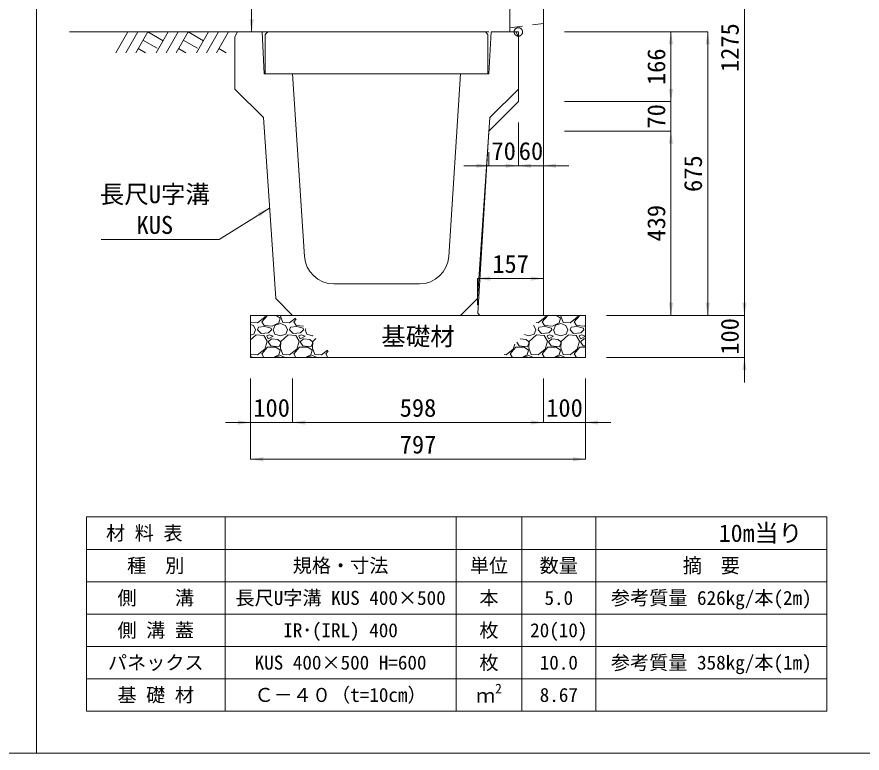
# Model space of a CAD drawing. Units: millimetres at full size, sheet at 1:40. Extents: x 206103 to 244503, y 883348 to 903496.
# Drawn here: x 213256 to 215269, y 883448 to 885201 of the extents above; entities that cross this region are included whole.
import ezdxf
from ezdxf.enums import TextEntityAlignment as Align

# ---------------------------------------------------------------- set-up
doc = ezdxf.new("R2010")
doc.units = ezdxf.units.MM
doc.header["$LTSCALE"] = 40
doc.header["$PDMODE"] = 32
doc.header["$PDSIZE"] = 20
doc.linetypes.add('USER1', pattern=[28.575, 19.05, -3.175, 3.175, -3.175])
doc.linetypes.add('USER2', pattern=[1.35, 0.75, -0.6])
for name, color, linetype, lineweight in [('0_2', 7, 'Continuous', 20), ('Defpoints_3', 8, 'Continuous', 0), ('パネックスKUS', 2, 'Continuous', 20), ('図枠', 5, 'Continuous', 13), ('基礎材', 7, 'Continuous', 15), ('寸法・材料表', 7, 'Continuous', 13), ('寸法線', 7, 'Continuous', 13), ('引出線', 4, 'Continuous', 13), ('本体', 2, 'Continuous', 13), ('補助線', 8, 'USER1', 13), ('ﾊｯﾁﾝｸﾞ', 7, 'Continuous', 5)]:
    doc.layers.add(name, color=color, linetype=linetype, lineweight=lineweight)
doc.layers.add('文字', color=7, linetype='Continuous')
doc.styles.add('ＭＳ ゴシック', font='')
doc.styles.add('ＭＳ Ｐゴシック', font='')
doc.styles.get('ＭＳ ゴシック').set_extended_font_data('MS Gothic')
doc.styles.get('ＭＳ Ｐゴシック').set_extended_font_data('MS PGothic')

# ---------------------------------------------------------------- blocks, each defined once
blk = doc.blocks.new('filled_arrow')
at = {"color": 0, "linetype": 'Continuous', "lineweight": -2}
blk.add_solid([(7.5, 1.25), (0, 0), (7.5, -1.25)], dxfattribs=at)

msp = doc.modelspace()

# ---------------------------------------------------------------- linework, layer by layer
at = {"layer": '0_2'}
msp.add_line((213781.21, 885165.37), (213381.21, 885165.37), dxfattribs=at)
at = {"layer": 'Defpoints_3'}
for p, q in [((213421.89, 884010.77), (215184.53, 884010.77)), ((213421.89, 884010.77), (213421.89, 883933.33)), ((213751.89, 884010.77), (213751.89, 883933.33)), ((214301.89, 884010.77), (214301.89, 883933.33)), ((214458.53, 884010.77), (214458.53, 883933.33)), ((214634.53, 884010.77), (214634.53, 883933.33)), ((215184.53, 884010.77), (215184.53, 883933.33))]:
    msp.add_line(p, q, dxfattribs=at)
at = {"layer": 'パネックスKUS'}
for p, q in [((214430.21, 885760.37), (214430.21, 885165.37)), ((214510.21, 884490.37), (214510.21, 885765.37)), ((214430.21, 885165.37), (214450.21, 885165.37)), ((214450.21, 885165.37), (214450.21, 884999.37)), ((214450.21, 884999.37), (214380.21, 884929.37)), ((214380.21, 884929.37), (214353.51, 884495.36)), ((214358.21, 884490.37), (214353.51, 884495.36)), ((214358.21, 884490.37), (214510.21, 884490.37))]:
    msp.add_line(p, q, dxfattribs=at)
at = {"layer": 'パネックスKUS', "linetype": 'USER2', "lineweight": 9}
msp.add_line((214430.21, 885175.37), (214510.21, 885185.37), dxfattribs=at)
at = {"layer": '図枠'}
for p, q in [((213303.21, 903148.33), (213303.21, 883448.33)), ((206103.21, 883448.33), (223303.21, 883448.33))]:
    msp.add_line(p, q, dxfattribs=at)
at = {"layer": '基礎材'}
for p, q in [((213812.71, 884490.37), (214610.09, 884490.37)), ((213812.71, 884490.37), (213812.71, 884390.37)), ((214610.09, 884490.37), (214610.09, 884390.37)), ((213812.71, 884390.37), (214610.09, 884390.37))]:
    msp.add_line(p, q, dxfattribs=at)
at = {"layer": '寸法・材料表'}
for p, q in [((213421.89, 883933.33), (215184.53, 883933.33)), ((213421.89, 883933.33), (213421.89, 883548.33)), ((213751.89, 883933.33), (213751.89, 883548.33)), ((214301.89, 883933.33), (214301.89, 883548.33)), ((214458.53, 883933.33), (214458.53, 883548.33)), ((214634.53, 883933.33), (214634.53, 883548.33)), ((215184.53, 883933.33), (215184.53, 883548.33)), ((213421.89, 883856.33), (215184.53, 883856.33)), ((213421.89, 883779.33), (215184.53, 883779.33)), ((213421.89, 883702.33), (215184.53, 883702.33)), ((213421.89, 883625.33), (215184.53, 883625.33)), ((213421.89, 883548.33), (215184.53, 883548.33))]:
    msp.add_line(p, q, dxfattribs=at)
at = {"layer": '寸法線'}
for p, q in [((213815.21, 885165.37), (213815.21, 885765.37)), ((214988.55, 884490.37), (214988.55, 885765.37)), ((214380.21, 885165.37), (213815.21, 885165.37)), ((214560.21, 885165.37), (214901.05, 885165.37)), ((214560.21, 885165.37), (214813.55, 885165.37)), ((214813.55, 885165.37), (214813.55, 884999.37)), ((214901.05, 885165.37), (214901.05, 884490.37)), ((214813.55, 885059.37), (214813.55, 884869.37)), ((214560.21, 884999.37), (214813.55, 884999.37)), ((214560.21, 884999.37), (214813.55, 884999.37)), ((214510.21, 884966.37), (214510.21, 884846.78)), ((214450.21, 884949.37), (214450.21, 884846.78)), ((214450.21, 884949.37), (214450.21, 884846.78)), ((214560.21, 884929.37), (214813.55, 884929.37)), ((214560.21, 884929.37), (214813.55, 884929.37)), ((214813.55, 884929.37), (214813.55, 884490.37)), ((214380.21, 884879.37), (214380.21, 884846.78)), ((214510.21, 884846.78), (214320.21, 884846.78)), ((214390.21, 884846.78), (214570.21, 884846.78)), ((214353.21, 884578.07), (214510.21, 884578.07)), ((214353.21, 884515.37), (214353.21, 884578.07)), ((214510.21, 884515.37), (214510.21, 884578.07)), ((214988.55, 884330.37), (214988.55, 884550.37)), ((214660.09, 884490.37), (214988.55, 884490.37)), ((214660.09, 884490.37), (214901.05, 884490.37)), ((214660.09, 884490.37), (214813.55, 884490.37)), ((214660.09, 884490.37), (214988.55, 884490.37)), ((214660.09, 884390.37), (214988.55, 884390.37)), ((213812.71, 884340.37), (213812.71, 884235.43)), ((213812.71, 884340.37), (213812.71, 884147.93)), ((213912.36, 884340.37), (213912.36, 884235.43)), ((213912.71, 884340.37), (213912.71, 884235.43)), ((214510.09, 884340.37), (214510.09, 884235.43)), ((214510.09, 884340.37), (214510.09, 884235.43)), ((214610.09, 884340.37), (214610.09, 884235.43)), ((214610.09, 884340.37), (214610.09, 884147.93)), ((213752.71, 884235.43), (213972.71, 884235.43)), ((213912.36, 884235.43), (214510.09, 884235.43)), ((214450.09, 884235.43), (214670.09, 884235.43)), ((214610.09, 884147.93), (213812.71, 884147.93))]:
    msp.add_line(p, q, dxfattribs=at)
at = {"layer": '引出線'}
msp.add_lwpolyline([(213857.9, 884745.93), (213737.69, 884671.48), (213456.85, 884671.48)], dxfattribs=at)
at = {"layer": '本体'}
for p, q in [((213775.21, 885153.37), (213781.21, 885165.37)), ((213775.21, 885153.37), (213775.21, 885029.37)), ((213781.21, 885165.37), (213840.21, 885165.37)), ((213840.21, 885165.37), (213845.21, 885065.37)), ((214385.21, 885165.37), (214380.21, 885065.37)), ((214385.21, 885165.37), (214444.21, 885165.37)), ((214450.21, 885153.37), (214444.21, 885165.37)), ((214450.21, 885153.37), (214450.21, 885029.37)), ((213845.21, 885065.37), (213912.71, 885065.37)), ((213912.71, 885065.37), (213940.95, 884630.83)), ((214312.71, 885065.37), (214284.46, 884630.83)), ((214312.71, 885065.37), (214380.21, 885065.37)), ((213775.21, 885029.37), (213843.21, 884961.37)), ((214450.21, 885029.37), (214382.21, 884961.37)), ((213843.21, 884961.37), (213872.58, 884530.49)), ((214382.21, 884961.37), (214352.83, 884530.49)), ((214010.8, 884565.37), (214214.61, 884565.37)), ((213912.71, 884490.37), (213872.58, 884530.49)), ((214312.71, 884490.37), (214352.83, 884530.49)), ((213912.71, 884490.37), (214312.71, 884490.37))]:
    msp.add_line(p, q, dxfattribs=at)
at = {"layer": '本体', "lineweight": 20}
msp.add_lwpolyline([(213847.71, 885065.37), (214377.71, 885065.37), (214377.71, 885159.37), (214371.71, 885165.37), (213853.71, 885165.37), (213847.71, 885159.37)], close=True, dxfattribs=at)
at = {"layer": '本体'}
for centre, start, end in [((214010.8, 884635.37), 183.71899, 270), ((214214.61, 884635.37), 270, 356.28101)]:
    msp.add_arc(centre, 70, start, end, dxfattribs=at)
at = {"layer": '補助線'}
msp.add_point((214450.21, 885165.37), dxfattribs=at)
at = {"layer": 'ﾊｯﾁﾝｸﾞ', "lineweight": 9}
for p, q in [((213520.65, 885165.37), (213492, 885115.75)), ((213544.27, 885165.37), (213515.62, 885115.75)), ((213567.89, 885165.37), (213539.24, 885115.75)), ((213567.89, 885165.37), (213604.46, 885144.26)), ((213616.65, 885165.37), (213588, 885115.75)), ((213640.27, 885165.37), (213611.62, 885115.75)), ((213663.89, 885165.37), (213635.24, 885115.75)), ((213663.89, 885165.37), (213700.46, 885144.26)), ((213712.65, 885165.37), (213684, 885115.75)), ((213736.27, 885165.37), (213707.62, 885115.75)), ((213759.89, 885165.37), (213731.24, 885115.75)), ((213556.47, 885145.58), (213589.88, 885126.29)), ((213652.47, 885145.58), (213685.88, 885126.29)), ((213545.05, 885125.8), (213562.46, 885115.75)), ((213641.05, 885125.8), (213658.46, 885115.75)), ((213737.05, 885125.8), (213754.46, 885115.75))]:
    msp.add_line(p, q, dxfattribs=at)
at = {"layer": 'ﾊｯﾁﾝｸﾞ'}
for p, q in [((213829.44, 884473.09), (213846.21, 884486.04)), ((213839.35, 884475.37), (213852.85, 884490.37)), ((213846.21, 884486.04), (213847.59, 884490.37)), ((213873.23, 884490.37), (213882.78, 884483.75)), ((213882.78, 884483.75), (213879.74, 884473.09)), ((213883.64, 884490.37), (213883.55, 884488.33)), ((213883.55, 884488.33), (213889.64, 884473.85)), ((213905.64, 884473.09), (213919.38, 884483.7)), ((214497.06, 884473.09), (214513.83, 884486.04)), ((214506.97, 884475.37), (214520.47, 884490.37)), ((214513.83, 884486.04), (214515.21, 884490.37)), ((214540.85, 884490.37), (214550.4, 884483.75)), ((214550.4, 884483.75), (214547.36, 884473.09)), ((214551.26, 884490.37), (214551.17, 884488.33)), ((214551.17, 884488.33), (214557.26, 884473.85)), ((214573.26, 884473.09), (214590.03, 884486.04)), ((214583.17, 884475.37), (214596.67, 884490.37)), ((214590.03, 884486.04), (214591.41, 884490.37)), ((213812.71, 884475.6), (213813.44, 884473.85)), ((213812.71, 884468.79), (213819.54, 884466.23)), ((213813.44, 884473.85), (213829.44, 884473.09)), ((213819.54, 884466.23), (213824.11, 884456.32)), ((213846.21, 884463.94), (213831.73, 884462.42)), ((213844.68, 884466.23), (213839.35, 884475.37)), ((213863.73, 884464.7), (213844.68, 884466.23)), ((213861.45, 884460.13), (213846.21, 884463.94)), ((213879.74, 884473.09), (213863.73, 884464.7)), ((213866.78, 884456.32), (213871.35, 884466.99)), ((213871.35, 884466.99), (213883.55, 884470.8)), ((213883.55, 884470.8), (213895.74, 884466.23)), ((213889.64, 884473.85), (213905.64, 884473.09)), ((213895.74, 884466.23), (213900.31, 884456.32)), ((213922.41, 884463.94), (213907.93, 884462.42)), ((213915.55, 884475.37), (213921.31, 884481.77)), ((213920.88, 884466.23), (213915.55, 884475.37)), ((213938.24, 884464.84), (213920.88, 884466.23)), ((213937.65, 884460.13), (213922.41, 884463.94)), ((214486.28, 884466.56), (214487.16, 884466.23)), ((214487.16, 884466.23), (214491.73, 884456.32)), ((214493, 884473.28), (214497.06, 884473.09)), ((214513.83, 884463.94), (214499.35, 884462.42)), ((214512.3, 884466.23), (214506.97, 884475.37)), ((214531.35, 884464.7), (214512.3, 884466.23)), ((214529.07, 884460.13), (214513.83, 884463.94)), ((214547.36, 884473.09), (214531.35, 884464.7)), ((214534.4, 884456.32), (214538.97, 884466.99)), ((214538.97, 884466.99), (214551.17, 884470.8)), ((214551.17, 884470.8), (214563.36, 884466.23)), ((214557.26, 884473.85), (214573.26, 884473.09)), ((214563.36, 884466.23), (214567.93, 884456.32)), ((214590.03, 884463.94), (214575.55, 884462.42)), ((214588.5, 884466.23), (214583.17, 884475.37)), ((214607.55, 884464.7), (214588.5, 884466.23)), ((214605.27, 884460.13), (214590.03, 884463.94)), ((214610.09, 884466.03), (214607.55, 884464.7)), ((213812.71, 884443.42), (213820.3, 884445.65)), ((213825.63, 884444.13), (213812.71, 884432.32)), ((213820.3, 884445.65), (213824.11, 884456.32)), ((213843.92, 884442.61), (213825.63, 884444.13)), ((213829.44, 884456.32), (213831.73, 884462.42)), ((213837.83, 884447.18), (213829.44, 884456.32)), ((213855.35, 884448.7), (213837.83, 884447.18)), ((213856.88, 884444.13), (213851.54, 884441.84)), ((213862.21, 884456.32), (213855.35, 884448.7)), ((213866.02, 884441.08), (213856.88, 884444.13)), ((213862.21, 884456.32), (213861.45, 884460.13)), ((213866.02, 884456.32), (213870.59, 884445.65)), ((213870.59, 884445.65), (213883.55, 884441.84)), ((213883.55, 884441.84), (213896.5, 884445.65)), ((213901.83, 884444.13), (213884.31, 884428.13)), ((213896.5, 884445.65), (213900.31, 884456.32)), ((213920.12, 884442.61), (213901.83, 884444.13)), ((213905.64, 884456.32), (213907.93, 884462.42)), ((213914.03, 884447.18), (213905.64, 884456.32)), ((213931.55, 884448.7), (213914.03, 884447.18)), ((213933.08, 884444.13), (213927.74, 884441.84)), ((213938.41, 884456.32), (213931.55, 884448.7)), ((213942.22, 884441.08), (213933.08, 884444.13)), ((213938.41, 884456.32), (213937.65, 884460.13)), ((213942.22, 884456.32), (213946.79, 884445.65)), ((213942.98, 884456.32), (213944.11, 884458.96)), ((213946.79, 884445.65), (213959.75, 884441.84)), ((214464.61, 884444.89), (214474.97, 884441.84)), ((214474.97, 884441.84), (214487.92, 884445.65)), ((214493.25, 884444.13), (214475.73, 884428.13)), ((214487.92, 884445.65), (214491.73, 884456.32)), ((214511.54, 884442.61), (214493.25, 884444.13)), ((214497.06, 884456.32), (214499.35, 884462.42)), ((214505.45, 884447.18), (214497.06, 884456.32)), ((214522.97, 884448.7), (214505.45, 884447.18)), ((214524.5, 884444.13), (214519.16, 884441.84)), ((214529.83, 884456.32), (214522.97, 884448.7)), ((214533.64, 884441.08), (214524.5, 884444.13)), ((214529.83, 884456.32), (214529.07, 884460.13)), ((214533.64, 884456.32), (214538.21, 884445.65)), ((214538.21, 884445.65), (214551.17, 884441.84)), ((214551.17, 884441.84), (214564.12, 884445.65)), ((214569.45, 884444.13), (214551.93, 884428.13)), ((214564.12, 884445.65), (214567.93, 884456.32)), ((214587.74, 884442.61), (214569.45, 884444.13)), ((214573.26, 884456.32), (214575.55, 884462.42)), ((214581.65, 884447.18), (214573.26, 884456.32)), ((214599.17, 884448.7), (214581.65, 884447.18)), ((214600.7, 884444.13), (214595.36, 884441.84)), ((214606.03, 884456.32), (214599.17, 884448.7)), ((214609.84, 884441.08), (214600.7, 884444.13)), ((214606.03, 884456.32), (214605.27, 884460.13)), ((214609.84, 884456.32), (214610.09, 884455.74)), ((213852.3, 884428.89), (213843.92, 884442.61)), ((213846.21, 884409.84), (213852.3, 884428.89)), ((213851.54, 884441.84), (213854.59, 884434.22)), ((213854.59, 884434.22), (213866.02, 884441.08)), ((213862.21, 884434.99), (213854.59, 884427.37)), ((213854.59, 884427.37), (213860.69, 884418.22)), ((213877.45, 884432.7), (213862.21, 884434.99)), ((213883.55, 884427.37), (213877.45, 884432.7)), ((213884.31, 884428.13), (213883.55, 884412.13)), ((213883.55, 884422.79), (213883.55, 884427.37)), ((213928.5, 884428.89), (213920.12, 884442.61)), ((213922.41, 884409.84), (213928.5, 884428.89)), ((213927.74, 884441.84), (213930.79, 884434.22)), ((213930.79, 884434.22), (213942.22, 884441.08)), ((213938.41, 884434.99), (213930.79, 884427.37)), ((213930.79, 884427.37), (213936.89, 884418.22)), ((213953.65, 884432.7), (213938.41, 884434.99)), ((213959.75, 884427.37), (213953.65, 884432.7)), ((213959.75, 884441.84), (213960.89, 884442.18)), ((213960.51, 884428.13), (213959.75, 884412.13)), ((213959.75, 884422.79), (213959.75, 884427.37)), ((213968.06, 884435.02), (213960.51, 884428.13)), ((214446.44, 884426.72), (214452.11, 884418.22)), ((214468.87, 884432.7), (214454.57, 884434.85)), ((214474.97, 884427.37), (214468.87, 884432.7)), ((214475.73, 884428.13), (214474.97, 884412.13)), ((214474.97, 884422.79), (214474.97, 884427.37)), ((214519.92, 884428.89), (214511.54, 884442.61)), ((214513.83, 884409.84), (214519.92, 884428.89)), ((214519.16, 884441.84), (214522.21, 884434.22)), ((214522.21, 884434.22), (214533.64, 884441.08)), ((214529.83, 884434.99), (214522.21, 884427.37)), ((214522.21, 884427.37), (214528.31, 884418.22)), ((214545.07, 884432.7), (214529.83, 884434.99)), ((214551.17, 884427.37), (214545.07, 884432.7)), ((214551.93, 884428.13), (214551.17, 884412.13)), ((214551.17, 884422.79), (214551.17, 884427.37)), ((214596.12, 884428.89), (214587.74, 884442.61)), ((214590.03, 884409.84), (214596.12, 884428.89)), ((214595.36, 884441.84), (214598.41, 884434.22)), ((214598.41, 884434.22), (214609.84, 884441.08)), ((214606.03, 884434.99), (214598.41, 884427.37)), ((214598.41, 884427.37), (214604.51, 884418.22)), ((214610.09, 884434.38), (214606.03, 884434.99)), ((213829.44, 884396.89), (213846.21, 884409.84)), ((213839.35, 884399.17), (213853.07, 884414.41)), ((213853.07, 884414.41), (213872.88, 884414.41)), ((213860.69, 884418.22), (213879.74, 884415.94)), ((213872.88, 884414.41), (213882.78, 884407.55)), ((213879.74, 884415.94), (213883.55, 884422.79)), ((213882.78, 884407.55), (213879.74, 884396.89)), ((213883.55, 884412.13), (213889.64, 884397.65)), ((213905.64, 884396.89), (213922.41, 884409.84)), ((213915.55, 884399.17), (213929.27, 884414.41)), ((213929.27, 884414.41), (213949.08, 884414.41)), ((213936.89, 884418.22), (213955.94, 884415.94)), ((213949.08, 884414.41), (213958.98, 884407.55)), ((213955.94, 884415.94), (213959.75, 884422.79)), ((213958.98, 884407.55), (213955.94, 884396.89)), ((213959.75, 884412.13), (213965.84, 884397.65)), ((213981.84, 884396.89), (213995.58, 884407.5)), ((213991.75, 884399.17), (213997.51, 884405.57)), ((214420.86, 884396.89), (214437.63, 884409.84)), ((214430.77, 884399.17), (214444.49, 884414.41)), ((214437.63, 884409.84), (214441.43, 884421.71)), ((214444.49, 884414.41), (214464.3, 884414.41)), ((214452.11, 884418.22), (214471.16, 884415.94)), ((214464.3, 884414.41), (214474.2, 884407.55)), ((214471.16, 884415.94), (214474.97, 884422.79)), ((214474.2, 884407.55), (214471.16, 884396.89)), ((214474.97, 884412.13), (214481.06, 884397.65)), ((214497.06, 884396.89), (214513.83, 884409.84)), ((214506.97, 884399.17), (214520.69, 884414.41)), ((214520.69, 884414.41), (214540.5, 884414.41)), ((214528.31, 884418.22), (214547.36, 884415.94)), ((214540.5, 884414.41), (214550.4, 884407.55)), ((214547.36, 884415.94), (214551.17, 884422.79)), ((214550.4, 884407.55), (214547.36, 884396.89)), ((214551.17, 884412.13), (214557.26, 884397.65)), ((214573.26, 884396.89), (214590.03, 884409.84)), ((214583.17, 884399.17), (214596.89, 884414.41)), ((214596.89, 884414.41), (214610.09, 884414.41)), ((214604.51, 884418.22), (214610.09, 884417.55)), ((213812.71, 884399.4), (213813.44, 884397.65)), ((213812.71, 884392.59), (213818.63, 884390.37)), ((213813.44, 884397.65), (213829.44, 884396.89)), ((213844.49, 884390.37), (213839.35, 884399.17)), ((213879.74, 884396.89), (213867.3, 884390.37)), ((213871.18, 884390.37), (213871.35, 884390.79)), ((213871.35, 884390.79), (213883.55, 884394.6)), ((213883.55, 884394.6), (213894.83, 884390.37)), ((213889.64, 884397.65), (213905.64, 884396.89)), ((213920.69, 884390.37), (213915.55, 884399.17)), ((213955.94, 884396.89), (213943.5, 884390.37)), ((213947.38, 884390.37), (213947.55, 884390.79)), ((213947.55, 884390.79), (213959.75, 884394.6)), ((213959.75, 884394.6), (213971.03, 884390.37)), ((213965.84, 884397.65), (213981.84, 884396.89)), ((213996.89, 884390.37), (213991.75, 884399.17)), ((214416.8, 884397.08), (214420.86, 884396.89)), ((214435.91, 884390.37), (214430.77, 884399.17)), ((214471.16, 884396.89), (214458.72, 884390.37)), ((214462.6, 884390.37), (214462.77, 884390.79)), ((214462.77, 884390.79), (214474.97, 884394.6)), ((214474.97, 884394.6), (214486.25, 884390.37)), ((214481.06, 884397.65), (214497.06, 884396.89)), ((214512.11, 884390.37), (214506.97, 884399.17)), ((214547.36, 884396.89), (214534.92, 884390.37)), ((214538.8, 884390.37), (214538.97, 884390.79)), ((214538.97, 884390.79), (214551.17, 884394.6)), ((214551.17, 884394.6), (214562.45, 884390.37)), ((214557.26, 884397.65), (214573.26, 884396.89)), ((214588.31, 884390.37), (214583.17, 884399.17))]:
    msp.add_line(p, q, dxfattribs=at)

# ---------------------------------------------------------------- block references
at = {"layer": '寸法線', "xscale": 4, "yscale": 4}
for p, rotation in [((213815.21, 885165.37), 90), ((214813.55, 885165.37), 270), ((214901.05, 885165.37), 270), ((214813.55, 884999.37), 90), ((214813.55, 884999.37), 90), ((214813.55, 884929.37), 270), ((214813.55, 884929.37), 270), ((214380.21, 884846.78), 180), ((214450.21, 884846.78), 180), ((214510.21, 884578.07), 180), ((214813.55, 884490.37), 90), ((214901.05, 884490.37), 90), ((214988.55, 884490.37), 90), ((214988.55, 884490.37), 90), ((214988.55, 884390.37), 270), ((213812.71, 884235.43), 180), ((214510.09, 884235.43), 180), ((214510.09, 884235.43), 180), ((214610.09, 884147.93), 180)]:
    msp.add_blockref('filled_arrow', p, dxfattribs=dict(at, rotation=rotation))
for p in [(214450.21, 884846.78), (214510.21, 884846.78), (214353.21, 884578.07), (213912.36, 884235.43), (213912.71, 884235.43), (214610.09, 884235.43), (213812.71, 884147.93)]:
    msp.add_blockref('filled_arrow', p, dxfattribs=at)
at = {"layer": '引出線', "xscale": 4, "yscale": 4, "rotation": 211.8}
msp.add_blockref('filled_arrow', (213857.9, 884745.93), dxfattribs=at)

# ---------------------------------------------------------------- texts
at = {"layer": '寸法・材料表', "style": 'ＭＳ ゴシック'}
msp.add_text('\u3000材 料 表', height=33.42, dxfattribs=at).set_placement((213422.94, 883972.05), align=Align.MIDDLE_LEFT)
msp.add_text('10m当り\u3000', height=41.77, dxfattribs=at).set_placement((215183.47, 883972.05), align=Align.MIDDLE_RIGHT)
for s, p in [('種\u3000別', (213586.89, 883894.83)), ('規格・寸法', (214026.89, 883894.83)), ('単位', (214380.21, 883894.83)), ('数量', (214546.53, 883894.83)), ('側\u3000\u3000溝', (213586.89, 883817.83)), ('長尺U字溝 KUS 400×500', (214026.89, 883817.83)), ('本', (214380.21, 883817.83)), ('参考質量 626kg/本(2m)', (214909.53, 883817.83)), ('5.0', (214546.53, 883817.83)), ('側 溝 蓋', (213586.89, 883740.83)), ('IR･(IRL) 400', (214026.89, 883740.83)), ('枚', (214380.21, 883740.83)), ('20(10)', (214546.53, 883740.83)), ('パネックス', (213586.89, 883663.83)), ('KUS 400×500 H=600', (214026.89, 883663.83)), ('枚', (214380.21, 883663.83)), ('10.0', (214546.53, 883663.83)), ('参考質量 358kg/本(1m)', (214909.53, 883663.83)), ('基 礎 材', (213586.89, 883586.83)), ('Ｃ－４０（t=10cm）', (214026.89, 883586.83)), ('8.67', (214546.53, 883586.83))]:
    msp.add_text(s, height=33.42, dxfattribs=at).set_placement(p, align=Align.MIDDLE_CENTER)
at = {"layer": '寸法・材料表', "style": 'ＭＳ Ｐゴシック', "width": 0.95}
msp.add_text('摘\u3000要', height=34.84, dxfattribs=at).set_placement((214909.53, 883894.83), align=Align.MIDDLE_CENTER)
at = {"layer": '寸法・材料表', "style": 'ＭＳ ゴシック'}
for s, height, p in [('2', 23.39, (214395.02, 883583.2)), ('ｍ', 33.42, (214349.44, 883558.56))]:
    msp.add_text(s, height=height, dxfattribs=at).set_placement(p, align=Align.BOTTOM_LEFT)
at = {"layer": '寸法線', "style": 'ＭＳ ゴシック'}
for s, p in [('1275', (214953.55, 885127.87)), ('166', (214778.55, 885082.37)), ('70', (214778.55, 884964.37)), ('675', (214866.05, 884827.87)), ('439', (214778.55, 884709.87)), ('100', (214953.55, 884440.37))]:
    msp.add_text(s, height=42.72, rotation=90, dxfattribs=at).set_placement(p, align=Align.MIDDLE_CENTER)
for s, p in [('70', (214415.21, 884881.78)), ('60', (214480.21, 884881.78)), ('157', (214431.71, 884613.07)), ('100', (213862.71, 884270.43)), ('598', (214211.23, 884270.43)), ('100', (214560.09, 884270.43)), ('797', (214211.4, 884182.93))]:
    msp.add_text(s, height=42.72, dxfattribs=at).set_placement(p, align=Align.MIDDLE_CENTER)
at = {"layer": '引出線', "style": 'ＭＳ ゴシック'}
for s, p in [('長尺U字溝', (213453.65, 884744.72)), ('KUS', (213541.06, 884671.59))]:
    msp.add_text(s, height=42.72, dxfattribs=at).set_placement(p, align=Align.BOTTOM_LEFT)
at = {"layer": '文字', "style": 'ＭＳ ゴシック'}
msp.add_text('基礎材', height=42.72, dxfattribs=at).set_placement((214211.4, 884440.37), align=Align.MIDDLE_CENTER)

doc.saveas('drawing.dxf')
